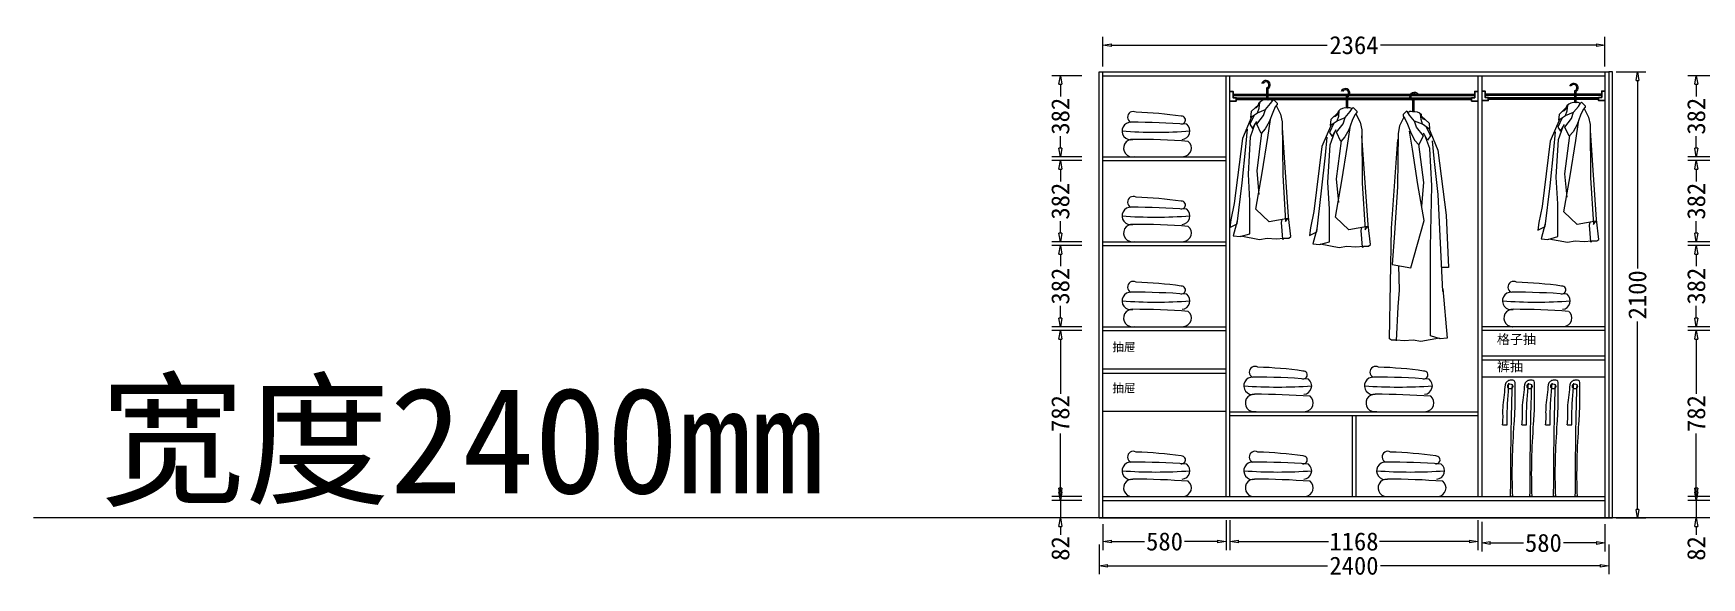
# Model space of a CAD drawing. Header units: millimetres. Extents: x 304407 to 361076, y -1262425 to -1203358.
# Drawn here: x 304407 to 312263, y -1235835 to -1233272 of the extents above; entities that cross this region are included whole.
import ezdxf

# ---------------------------------------------------------------- set-up
doc = ezdxf.new("R2010")
doc.units = ezdxf.units.MM
doc.header["$LTSCALE"] = 20
doc.layers.get('Defpoints').update_dxf_attribs({"color": 250})
for name, color, linetype in [('4', 1, 'Continuous'), ('6', 6, 'Continuous'), ('8', 8, 'Continuous'), ('LAYER10', 11, 'Continuous'), ('LAYER8', 11, 'Continuous'), ('图层3', 4, 'Continuous'), ('墙体', 40, 'Continuous')]:
    doc.layers.add(name, color=color, linetype=linetype)
doc.styles.get("Standard").update_dxf_attribs({"font": 'SimSun.ttf', "height": 85})
doc.styles.add('text', font='SimSun.ttf', dxfattribs={"height": 85})
doc.dimstyles.new('周文晶', dxfattribs={"dimtxt": 70, "dimasz": 40, "dimexe": 40, "dimexo": 30, "dimgap": 10, "dimtad": 0, "dimdec": 0, "dimtxsty": 'Standard', "dimblk": 'CLOSEDBLANK', "dimcen": 200, "dimclrd": 256, "dimclre": 256, "dimadec": 0, "dimazin": 0, "dimtfac": 1, "dimtdec": 0, "dimtmove": 0, "dimatfit": 3, "dimldrblk": 'CLOSEDBLANK', "dimfxl": 100, "dimfxlon": 1, "dimarcsym": 0})

# ---------------------------------------------------------------- blocks, each defined once
blk = doc.blocks.new('_ClosedBlank')
at = {"color": 0, "linetype": 'ByBlock', "lineweight": -2}
for p, q in [((-1, 0.17), (0, 0)), ((-1, 0.17), (-1, -0.17)), ((0, 0), (-1, -0.17))]:
    blk.add_line(p, q, dxfattribs=at)
blk = doc.blocks.new('*D1398')
at = {"lineweight": -2, "transparency": 16777216}
for p, q in [((309444, -1235583.3), (309444, -1235704.8)), ((310024, -1235564.8), (310024, -1235704.8)), ((309484, -1235664.8), (309640, -1235664.8)), ((309984, -1235664.8), (309828.1, -1235664.8))]:
    blk.add_line(p, q, dxfattribs=at)
at = {"layer": 'Defpoints', "color": 0, "transparency": 16777216}
for p in [(310024, -1235453.3), (309444, -1235553.3), (310024, -1235664.8)]:
    blk.add_point(p, dxfattribs=at)
at = {"lineweight": -2, "transparency": 16777216, "xscale": 40, "yscale": 40, "zscale": 40, "rotation": 180}
blk.add_blockref('_ClosedBlank', (309444, -1235664.8), dxfattribs=at)
at = {"lineweight": -2, "transparency": 16777216, "xscale": 40, "yscale": 40, "zscale": 40}
blk.add_blockref('_ClosedBlank', (310024, -1235664.8), dxfattribs=at)
at = {"color": 0, "transparency": 16777216, "insert": (309734, -1235664.8), "char_height": 85, "attachment_point": 5}
blk.add_mtext('580', dxfattribs=at)
blk = doc.blocks.new('*D1399')
at = {"lineweight": -2, "transparency": 16777216}
for p, q in [((310042, -1235564.8), (310042, -1235704.8)), ((311210, -1235564.8), (311210, -1235704.8)), ((310082, -1235664.8), (310505.5, -1235664.8)), ((311170, -1235664.8), (310746.5, -1235664.8))]:
    blk.add_line(p, q, dxfattribs=at)
at = {"layer": 'Defpoints', "color": 0, "transparency": 16777216}
for p in [(310042, -1233471.3), (311210, -1235453.3), (311210, -1235664.8)]:
    blk.add_point(p, dxfattribs=at)
at = {"lineweight": -2, "transparency": 16777216, "xscale": 40, "yscale": 40, "zscale": 40, "rotation": 180}
blk.add_blockref('_ClosedBlank', (310042, -1235664.8), dxfattribs=at)
at = {"lineweight": -2, "transparency": 16777216, "xscale": 40, "yscale": 40, "zscale": 40}
blk.add_blockref('_ClosedBlank', (311210, -1235664.8), dxfattribs=at)
at = {"color": 0, "transparency": 16777216, "insert": (310626, -1235664.8), "char_height": 85, "attachment_point": 5}
blk.add_mtext('1168', dxfattribs=at)
blk = doc.blocks.new('*D1400')
at = {"lineweight": -2, "transparency": 16777216}
for p, q in [((309444, -1233427.9), (309444, -1233287.9)), ((309484, -1233327.9), (310500.3, -1233327.9)), ((311768, -1233327.9), (310751.7, -1233327.9)), ((311808, -1233427.9), (311808, -1233287.9))]:
    blk.add_line(p, q, dxfattribs=at)
at = {"layer": 'Defpoints', "color": 0, "transparency": 16777216}
for p in [(311808, -1233327.9), (309444, -1233471.3), (311808, -1233471.3)]:
    blk.add_point(p, dxfattribs=at)
at = {"lineweight": -2, "transparency": 16777216, "xscale": 40, "yscale": 40, "zscale": 40, "rotation": 180}
blk.add_blockref('_ClosedBlank', (309444, -1233327.9), dxfattribs=at)
at = {"lineweight": -2, "transparency": 16777216, "xscale": 40, "yscale": 40, "zscale": 40}
blk.add_blockref('_ClosedBlank', (311808, -1233327.9), dxfattribs=at)
at = {"color": 0, "transparency": 16777216, "insert": (310626, -1233327.9), "char_height": 85, "attachment_point": 5}
blk.add_mtext('2364', dxfattribs=at)
blk = doc.blocks.new('*D1401')
at = {"lineweight": -2, "transparency": 16777216}
for p, q in [((309426, -1235678.9), (309426, -1235818.9)), ((311826, -1235678.9), (311826, -1235818.9)), ((309466, -1235778.9), (310501.3, -1235778.9)), ((311786, -1235778.9), (310750.8, -1235778.9))]:
    blk.add_line(p, q, dxfattribs=at)
at = {"layer": 'Defpoints', "color": 0, "transparency": 16777216}
for p in [(309426, -1235553.3), (311826, -1235553.3), (311826, -1235778.9)]:
    blk.add_point(p, dxfattribs=at)
at = {"lineweight": -2, "transparency": 16777216, "xscale": 40, "yscale": 40, "zscale": 40, "rotation": 180}
blk.add_blockref('_ClosedBlank', (309426, -1235778.9), dxfattribs=at)
at = {"lineweight": -2, "transparency": 16777216, "xscale": 40, "yscale": 40, "zscale": 40}
blk.add_blockref('_ClosedBlank', (311826, -1235778.9), dxfattribs=at)
at = {"color": 0, "transparency": 16777216, "insert": (310626, -1235778.9), "char_height": 85, "attachment_point": 5}
blk.add_mtext('2400', dxfattribs=at)
blk = doc.blocks.new('*D1402')
at = {"lineweight": -2, "transparency": 16777216}
for p, q in [((309243.8, -1235431.3), (309243.8, -1235391.3)), ((309343.8, -1235471.3), (309203.8, -1235471.3)), ((309243.8, -1235471.3), (309243.8, -1235553.3)), ((309343.8, -1235553.3), (309203.8, -1235553.3)), ((309243.8, -1235593.3), (309243.8, -1235633.3))]:
    blk.add_line(p, q, dxfattribs=at)
at = {"layer": 'Defpoints', "color": 0, "transparency": 16777216}
for p in [(309243.8, -1235471.3), (309444, -1235471.3), (309426, -1235553.3)]:
    blk.add_point(p, dxfattribs=at)
at = {"lineweight": -2, "transparency": 16777216, "xscale": 40, "yscale": 40, "zscale": 40}
for p, rotation in [((309243.8, -1235471.3), 270), ((309243.8, -1235553.3), 90)]:
    blk.add_blockref('_ClosedBlank', p, dxfattribs=dict(at, rotation=rotation))
at = {"color": 0, "transparency": 16777216, "insert": (309243.8, -1235697.4), "char_height": 85, "attachment_point": 5, "rotation": 90}
blk.add_mtext('82', dxfattribs=at)
blk = doc.blocks.new('*D1403')
at = {"lineweight": -2, "transparency": 16777216}
for p, q in [((309343.8, -1234671.3), (309203.8, -1234671.3)), ((309243.8, -1234711.3), (309243.8, -1234969.2)), ((309243.8, -1235413.3), (309243.8, -1235155.4)), ((309343.8, -1235453.3), (309203.8, -1235453.3))]:
    blk.add_line(p, q, dxfattribs=at)
at = {"layer": 'Defpoints', "color": 0, "transparency": 16777216}
for p in [(309243.8, -1234671.3), (309444, -1234671.3), (309444, -1235453.3)]:
    blk.add_point(p, dxfattribs=at)
at = {"lineweight": -2, "transparency": 16777216, "xscale": 40, "yscale": 40, "zscale": 40}
for p, rotation in [((309243.8, -1234671.3), 90), ((309243.8, -1235453.3), 270)]:
    blk.add_blockref('_ClosedBlank', p, dxfattribs=dict(at, rotation=rotation))
at = {"color": 0, "transparency": 16777216, "insert": (309243.8, -1235062.3), "char_height": 85, "attachment_point": 5, "rotation": 90}
blk.add_mtext('782', dxfattribs=at)
blk = doc.blocks.new('*D1404')
at = {"lineweight": -2, "transparency": 16777216}
for p, q in [((309343.8, -1234271.3), (309203.8, -1234271.3)), ((309243.8, -1234311.3), (309243.8, -1234368.9)), ((309243.8, -1234613.3), (309243.8, -1234555.6)), ((309343.8, -1234653.3), (309203.8, -1234653.3))]:
    blk.add_line(p, q, dxfattribs=at)
at = {"layer": 'Defpoints', "color": 0, "transparency": 16777216}
for p in [(309243.8, -1234271.3), (309444, -1234271.3), (309444, -1234653.3)]:
    blk.add_point(p, dxfattribs=at)
at = {"lineweight": -2, "transparency": 16777216, "xscale": 40, "yscale": 40, "zscale": 40}
for p, rotation in [((309243.8, -1234271.3), 90), ((309243.8, -1234653.3), 270)]:
    blk.add_blockref('_ClosedBlank', p, dxfattribs=dict(at, rotation=rotation))
at = {"color": 0, "transparency": 16777216, "insert": (309243.8, -1234462.3), "char_height": 85, "attachment_point": 5, "rotation": 90}
blk.add_mtext('382', dxfattribs=at)
blk = doc.blocks.new('*D1405')
at = {"lineweight": -2, "transparency": 16777216}
for p, q in [((309343.8, -1233871.3), (309203.8, -1233871.3)), ((309243.8, -1233911.3), (309243.8, -1233968.9)), ((309243.8, -1234213.3), (309243.8, -1234155.6)), ((309343.8, -1234253.3), (309203.8, -1234253.3))]:
    blk.add_line(p, q, dxfattribs=at)
at = {"layer": 'Defpoints', "color": 0, "transparency": 16777216}
for p in [(309243.8, -1233871.3), (309444, -1233871.3), (309444, -1234253.3)]:
    blk.add_point(p, dxfattribs=at)
at = {"lineweight": -2, "transparency": 16777216, "xscale": 40, "yscale": 40, "zscale": 40}
for p, rotation in [((309243.8, -1233871.3), 90), ((309243.8, -1234253.3), 270)]:
    blk.add_blockref('_ClosedBlank', p, dxfattribs=dict(at, rotation=rotation))
at = {"color": 0, "transparency": 16777216, "insert": (309243.8, -1234062.3), "char_height": 85, "attachment_point": 5, "rotation": 90}
blk.add_mtext('382', dxfattribs=at)
blk = doc.blocks.new('*D1406')
at = {"lineweight": -2, "transparency": 16777216}
for p, q in [((309343.8, -1233471.3), (309203.8, -1233471.3)), ((309243.8, -1233511.3), (309243.8, -1233568.9)), ((309243.8, -1233813.3), (309243.8, -1233755.6)), ((309343.8, -1233853.3), (309203.8, -1233853.3))]:
    blk.add_line(p, q, dxfattribs=at)
at = {"layer": 'Defpoints', "color": 0, "transparency": 16777216}
for p in [(309243.8, -1233471.3), (309444, -1233471.3), (309444, -1233853.3)]:
    blk.add_point(p, dxfattribs=at)
at = {"lineweight": -2, "transparency": 16777216, "xscale": 40, "yscale": 40, "zscale": 40}
for p, rotation in [((309243.8, -1233471.3), 90), ((309243.8, -1233853.3), 270)]:
    blk.add_blockref('_ClosedBlank', p, dxfattribs=dict(at, rotation=rotation))
at = {"color": 0, "transparency": 16777216, "insert": (309243.8, -1233662.3), "char_height": 85, "attachment_point": 5, "rotation": 90}
blk.add_mtext('382', dxfattribs=at)
blk = doc.blocks.new('*D1407')
at = {"lineweight": -2, "transparency": 16777216}
for p, q in [((311860.9, -1233453.3), (312000.9, -1233453.3)), ((311960.9, -1233493.3), (311960.9, -1234378.5)), ((311960.9, -1235513.3), (311960.9, -1234628)), ((311860.9, -1235553.3), (312000.9, -1235553.3))]:
    blk.add_line(p, q, dxfattribs=at)
at = {"layer": 'Defpoints', "color": 0, "transparency": 16777216}
for p in [(311826, -1233453.3), (311960.9, -1233453.3), (311826, -1235553.3)]:
    blk.add_point(p, dxfattribs=at)
at = {"lineweight": -2, "transparency": 16777216, "xscale": 40, "yscale": 40, "zscale": 40}
for p, rotation in [((311960.9, -1233453.3), 90), ((311960.9, -1235553.3), 270)]:
    blk.add_blockref('_ClosedBlank', p, dxfattribs=dict(at, rotation=rotation))
at = {"color": 0, "transparency": 16777216, "insert": (311960.9, -1234503.3), "char_height": 85, "attachment_point": 5, "rotation": 90}
blk.add_mtext('2100', dxfattribs=at)
blk = doc.blocks.new('*D1408')
at = {"lineweight": -2, "transparency": 16777216}
for p, q in [((311228, -1235571.5), (311228, -1235711.5)), ((311808, -1235583.3), (311808, -1235711.5)), ((311268, -1235671.5), (311424, -1235671.5)), ((311768, -1235671.5), (311612.1, -1235671.5))]:
    blk.add_line(p, q, dxfattribs=at)
at = {"layer": 'Defpoints', "color": 0, "transparency": 16777216}
for p in [(311228, -1235453.3), (311808, -1235553.3), (311808, -1235671.5)]:
    blk.add_point(p, dxfattribs=at)
at = {"lineweight": -2, "transparency": 16777216, "xscale": 40, "yscale": 40, "zscale": 40, "rotation": 180}
blk.add_blockref('_ClosedBlank', (311228, -1235671.5), dxfattribs=at)
at = {"lineweight": -2, "transparency": 16777216, "xscale": 40, "yscale": 40, "zscale": 40}
blk.add_blockref('_ClosedBlank', (311808, -1235671.5), dxfattribs=at)
at = {"color": 0, "transparency": 16777216, "insert": (311518, -1235671.5), "char_height": 85, "attachment_point": 5}
blk.add_mtext('580', dxfattribs=at)
blk = doc.blocks.new('*D1388')
at = {"lineweight": -2, "transparency": 16777216}
for p, q in [((312238, -1235431.3), (312238, -1235391.3)), ((312338, -1235471.3), (312198, -1235471.3)), ((312238, -1235471.3), (312238, -1235553.3)), ((312338, -1235553.3), (312198, -1235553.3)), ((312238, -1235593.3), (312238, -1235633.3))]:
    blk.add_line(p, q, dxfattribs=at)
at = {"layer": 'Defpoints', "color": 0, "transparency": 16777216}
for p in [(312238, -1235471.3), (312438.2, -1235471.3), (312420.2, -1235553.3)]:
    blk.add_point(p, dxfattribs=at)
at = {"lineweight": -2, "transparency": 16777216, "xscale": 40, "yscale": 40, "zscale": 40}
for p, rotation in [((312238, -1235471.3), 270), ((312238, -1235553.3), 90)]:
    blk.add_blockref('_ClosedBlank', p, dxfattribs=dict(at, rotation=rotation))
at = {"color": 0, "transparency": 16777216, "insert": (312238, -1235697.4), "char_height": 85, "attachment_point": 5, "rotation": 90}
blk.add_mtext('82', dxfattribs=at)
blk = doc.blocks.new('*D1389')
at = {"lineweight": -2, "transparency": 16777216}
for p, q in [((312338, -1234671.3), (312198, -1234671.3)), ((312238, -1234711.3), (312238, -1234969.2)), ((312238, -1235413.3), (312238, -1235155.4)), ((312338, -1235453.3), (312198, -1235453.3))]:
    blk.add_line(p, q, dxfattribs=at)
at = {"layer": 'Defpoints', "color": 0, "transparency": 16777216}
for p in [(312238, -1234671.3), (312438.2, -1234671.3), (312438.2, -1235453.3)]:
    blk.add_point(p, dxfattribs=at)
at = {"lineweight": -2, "transparency": 16777216, "xscale": 40, "yscale": 40, "zscale": 40}
for p, rotation in [((312238, -1234671.3), 90), ((312238, -1235453.3), 270)]:
    blk.add_blockref('_ClosedBlank', p, dxfattribs=dict(at, rotation=rotation))
at = {"color": 0, "transparency": 16777216, "insert": (312238, -1235062.3), "char_height": 85, "attachment_point": 5, "rotation": 90}
blk.add_mtext('782', dxfattribs=at)
blk = doc.blocks.new('*D1390')
at = {"lineweight": -2, "transparency": 16777216}
for p, q in [((312338, -1234271.3), (312198, -1234271.3)), ((312238, -1234311.3), (312238, -1234368.9)), ((312238, -1234613.3), (312238, -1234555.6)), ((312338, -1234653.3), (312198, -1234653.3))]:
    blk.add_line(p, q, dxfattribs=at)
at = {"layer": 'Defpoints', "color": 0, "transparency": 16777216}
for p in [(312238, -1234271.3), (312438.2, -1234271.3), (312438.2, -1234653.3)]:
    blk.add_point(p, dxfattribs=at)
at = {"lineweight": -2, "transparency": 16777216, "xscale": 40, "yscale": 40, "zscale": 40}
for p, rotation in [((312238, -1234271.3), 90), ((312238, -1234653.3), 270)]:
    blk.add_blockref('_ClosedBlank', p, dxfattribs=dict(at, rotation=rotation))
at = {"color": 0, "transparency": 16777216, "insert": (312238, -1234462.3), "char_height": 85, "attachment_point": 5, "rotation": 90}
blk.add_mtext('382', dxfattribs=at)
blk = doc.blocks.new('*D1391')
at = {"lineweight": -2, "transparency": 16777216}
for p, q in [((312338, -1233871.3), (312198, -1233871.3)), ((312238, -1233911.3), (312238, -1233968.9)), ((312238, -1234213.3), (312238, -1234155.6)), ((312338, -1234253.3), (312198, -1234253.3))]:
    blk.add_line(p, q, dxfattribs=at)
at = {"layer": 'Defpoints', "color": 0, "transparency": 16777216}
for p in [(312238, -1233871.3), (312438.2, -1233871.3), (312438.2, -1234253.3)]:
    blk.add_point(p, dxfattribs=at)
at = {"lineweight": -2, "transparency": 16777216, "xscale": 40, "yscale": 40, "zscale": 40}
for p, rotation in [((312238, -1233871.3), 90), ((312238, -1234253.3), 270)]:
    blk.add_blockref('_ClosedBlank', p, dxfattribs=dict(at, rotation=rotation))
at = {"color": 0, "transparency": 16777216, "insert": (312238, -1234062.3), "char_height": 85, "attachment_point": 5, "rotation": 90}
blk.add_mtext('382', dxfattribs=at)
blk = doc.blocks.new('*D1392')
at = {"lineweight": -2, "transparency": 16777216}
for p, q in [((312338, -1233471.3), (312198, -1233471.3)), ((312238, -1233511.3), (312238, -1233568.9)), ((312238, -1233813.3), (312238, -1233755.6)), ((312338, -1233853.3), (312198, -1233853.3))]:
    blk.add_line(p, q, dxfattribs=at)
at = {"layer": 'Defpoints', "color": 0, "transparency": 16777216}
for p in [(312238, -1233471.3), (312438.2, -1233471.3), (312438.2, -1233853.3)]:
    blk.add_point(p, dxfattribs=at)
at = {"lineweight": -2, "transparency": 16777216, "xscale": 40, "yscale": 40, "zscale": 40}
for p, rotation in [((312238, -1233471.3), 90), ((312238, -1233853.3), 270)]:
    blk.add_blockref('_ClosedBlank', p, dxfattribs=dict(at, rotation=rotation))
at = {"color": 0, "transparency": 16777216, "insert": (312238, -1233662.3), "char_height": 85, "attachment_point": 5, "rotation": 90}
blk.add_mtext('382', dxfattribs=at)
blk = doc.blocks.new('A$C1C5764E0')
at = {"layer": '8'}
for p, q in [((172.3, 708.4), (172.3, 657.4)), ((178.3, 708.4), (178.3, 657.4)), ((135.3, 635.3), (99.9, 601.9)), ((137.4, 618.5), (140.1, 644.9)), ((167.9, 611.6), (191.5, 639.3)), ((191.5, 639.3), (201.2, 654.6)), ((201.2, 654.6), (205.3, 658.7)), ((205.3, 658.7), (222, 642.1)), ((222, 635.2), (213.6, 624.1)), ((217.8, 629.6), (238.6, 589.4)), ((222, 642.1), (222, 635.2)), ((103, 580.9), (58.4, 475.1)), ((113.7, 585.2), (93.2, 541.7)), ((99.9, 601.9), (97.1, 574.2)), ((97.1, 574.2), (130.4, 596.4)), ((106.3, 522.1), (125.9, 554.7)), ((126.3, 542.3), (158.2, 582.5)), ((130.4, 596.4), (137.4, 618.5)), ((130.4, 596.4), (167.9, 611.6)), ((158.2, 582.5), (167.9, 611.6)), ((184.5, 553.4), (166.5, 520.1)), ((178.3, 479.5), (191.3, 564.6)), ((201.2, 597.8), (184.5, 553.4)), ((213.6, 624.1), (201.2, 597.8)), ((238.6, 589.4), (245.5, 553.4)), ((245.5, 553.4), (248.3, 302.5)), ((58.4, 475.1), (19.5, 168.8)), ((75, 435), (83.4, 518.8)), ((86.6, 306.3), (96.5, 482.8)), ((93.2, 541.7), (106.3, 522.1)), ((96.5, 482.8), (119.4, 544.9)), ((148.8, 502.4), (125.9, 322.6)), ((147.1, 499.3), (126.3, 542.3)), ((166.5, 520.1), (147.1, 499.3)), ((152.1, 312.8), (178.3, 479.5)), ((276.4, 106.8), (247, 525.3)), ((57, 265.8), (75, 435)), ((125.9, 322.6), (135.7, 211.4)), ((34.3, 73.1), (57, 265.8)), ((93.2, 180.9), (86.6, 306.3)), ((122.6, 142.8), (152.1, 312.8)), ((248.3, 302.5), (262.2, 83.5)), ((19.5, 168.8), (4.8, 92.7)), ((93.2, 26.2), (93.2, 180.9)), ((4.8, 92.7), (0, 56.7)), ((34.3, 86.2), (14.7, 16.3)), ((184.8, 82.8), (122.6, 142.8)), ((273.1, 99.1), (184.8, 82.8)), ((244.2, 93.8), (240.9, 79.6)), ((240.9, 79.6), (247.4, 1.1)), ((262.2, 83.5), (273.1, 99.1)), ((286.7, 13.1), (276.4, 106.8)), ((0, 56.7), (34.3, 73.1)), ((14.7, 16.3), (47.4, 13.1)), ((47.4, 13.1), (93.2, 26.2)), ((50.7, 16.3), (139, 0)), ((139, 0), (175, 6.5)), ((175, 6.5), (217.5, 3.3)), ((217.5, 3.3), (253.5, 6.5)), ((247.4, 1.1), (254, 3.3)), ((253.5, 6.5), (276.9, 6.5)), ((276.9, 6.5), (286.7, 13.1))]:
    blk.add_line(p, q, dxfattribs=at)
for centre, radius, start, end in [((168.9, 727.1), 20.9, 296.63379, 159.52854), ((168.9, 727.1), 14.9, 296.63379, 150.61748), ((175.9, 709.9), 3.91, 94.6712, 201.96259), ((110.9, 641.2), 25.1, 286.26362, 2.02477), ((168.9, 613.1), 43.9, 77.69929, 138.59655), ((186.2, 639.8), 18, 42.48003, 116.33917)]:
    blk.add_arc(centre, radius, start, end, dxfattribs=at)
blk = doc.blocks.new('A$C4F477F88')
at = {"layer": 'LAYER10'}
blk.add_blockref('A$C1C5764E0', (0, 0), dxfattribs=at)
blk = doc.blocks.new('A$C5E603B19')
at = {"layer": 'LAYER8'}
blk.add_blockref('A$C4F477F88', (0, 0), dxfattribs=at)
blk = doc.blocks.new('A$C1B0A679D')
at = {"layer": '图层3'}
blk.add_blockref('A$C5E603B19', (0, 0), dxfattribs=at)
blk = doc.blocks.new('A$C52EB379C')
at = {"layer": '8'}
for p, q in [((163.3, 1134.6), (163.3, 1083.5)), ((169.3, 1134.6), (169.3, 1083.5)), ((91, 1028.1), (88.2, 1000.3)), ((88.2, 1000.3), (121.5, 1022.5)), ((126.4, 1061.5), (91, 1028.1)), ((121.5, 1022.5), (128.4, 1044.7)), ((121.5, 1022.5), (159, 1037.8)), ((128.4, 1044.7), (131.2, 1071)), ((149.3, 1008.7), (159, 1037.8)), ((159, 1037.8), (182.5, 1065.5)), ((192.3, 1023.9), (175.6, 979.5)), ((182.5, 1065.5), (192.3, 1080.7)), ((192.3, 1080.7), (196.4, 1084.9)), ((204.7, 1050.2), (192.3, 1023.9)), ((196.4, 1084.9), (213.1, 1068.3)), ((213.1, 1061.3), (204.7, 1050.2)), ((208.9, 1055.8), (229.7, 1015.6)), ((213.1, 1068.3), (213.1, 1061.3)), ((94.1, 1007.1), (49.5, 901.3)), ((66.1, 861.1), (74.5, 944.9)), ((104.8, 1011.4), (84.3, 967.8)), ((84.3, 967.8), (97.4, 948.2)), ((87.6, 909), (110.5, 971.1)), ((97.4, 948.2), (117, 980.9)), ((117.4, 968.5), (149.3, 1008.7)), ((138.2, 925.5), (117.4, 968.5)), ((157.6, 946.3), (138.2, 925.5)), ((175.6, 979.5), (157.6, 946.3)), ((169.3, 905.7), (182.4, 990.7)), ((229.7, 1015.6), (236.6, 979.5)), ((236.6, 979.5), (239.4, 728.7)), ((267.5, 533), (238.1, 951.5)), ((49.5, 901.3), (10.6, 595)), ((77.7, 732.4), (87.6, 909)), ((139.9, 928.6), (117, 748.8)), ((143.2, 738.9), (169.3, 905.7)), ((48.1, 692), (66.1, 861.1)), ((84.3, 444.7), (77.7, 732.4)), ((113.7, 568.9), (143.2, 738.9)), ((117, 748.8), (126.8, 637.6)), ((239.4, 728.7), (253.3, 509.7)), ((25.4, 235.4), (48.1, 692)), ((10.6, 595), (0, 349)), ((175.9, 346.6), (113.7, 568.9)), ((253.3, 509.7), (264.2, 362.9)), ((277.8, 13.1), (267.5, 533)), ((84.3, 26.2), (84.3, 444.7)), ((0, 349), (31, 349)), ((264.2, 362.9), (175.9, 346.6)), ((235.3, 357.6), (232, 242)), ((25.4, 248.5), (5.8, 16.3)), ((232, 242), (238.5, 163.5)), ((238.5, 163.5), (245.1, 3.3)), ((5.8, 16.3), (38.5, 13.1)), ((38.5, 13.1), (84.3, 26.2)), ((41.7, 16.3), (130.1, 0)), ((130.1, 0), (166.1, 6.5)), ((166.1, 6.5), (208.6, 3.3)), ((208.6, 3.3), (244.6, 6.5)), ((244.6, 6.5), (268, 6.5)), ((268, 6.5), (277.8, 13.1))]:
    blk.add_line(p, q, dxfattribs=at)
for centre, radius, start, end in [((160, 1153.2), 20.9, 296.63379, 159.52854), ((160, 1153.2), 14.9, 296.63379, 150.61748), ((167, 1136), 3.91, 94.6712, 201.96259), ((102, 1067.4), 25.1, 286.26362, 2.02477), ((160, 1039.2), 43.9, 77.69929, 138.59655), ((177.3, 1066), 18, 42.48003, 116.33917)]:
    blk.add_arc(centre, radius, start, end, dxfattribs=at)
blk = doc.blocks.new('A$C05785CA5')
at = {"layer": 'LAYER10'}
blk.add_blockref('A$C52EB379C', (0, 0), dxfattribs=at)
blk = doc.blocks.new('A$C100967EE')
at = {"layer": 'LAYER10'}
blk.add_blockref('A$C05785CA5', (0, 0), dxfattribs=at)
blk = doc.blocks.new('A$C65D30603')
at = {"layer": 'LAYER8'}
blk.add_blockref('A$C100967EE', (0, 0), dxfattribs=at)
blk = doc.blocks.new('A$C50CE712E')
at = {"layer": '图层3'}
blk.add_blockref('A$C65D30603', (0, 0), dxfattribs=at)
blk = doc.blocks.new('A$C11F00F61')
at = {"color": 8}
blk.add_line((48.2, 0), (290.3, 1.2), dxfattribs=at)
at = {"layer": '墙体', "color": 8}
for centre, radius, start, end in [((41, 121.6), 41, 86.08337, 284.09881), ((52.6, 186.6), 26.7, 59.80213, 244.0801), ((53.8, -3125.6), 3288.1, 85.62439, 90.17553), ((9.8, -1698.7), 1909.1, 81.89814, 88.31115), ((280.3, 173), 18.4, 260.15505, 94.41573), ((159.2, 2329.1), 2213.2, 265.87556, 274.15905), ((48.2, 41), 41, 86.08337, 284.09881), ((61, -3206.2), 3288.1, 85.62439, 90.17553), ((279.7, 121.7), 40, 274.94064, 51.31651), ((286.9, 41.1), 40, 274.94064, 51.31651)]:
    blk.add_arc(centre, radius, start, end, dxfattribs=at)
blk = doc.blocks.new('A$C3B9601DC')
at = {"layer": '4', "color": 8}
blk.add_line((62, 1.5), (47.4, 0), dxfattribs=at)
for points, knots in [([(62, 1.5), (55.4, 144.3), (62.8, 324.3), (78.7, 548.8), (75.2, 622.1), (75.7, 684.6), (46.8, 686.9), (17.9, 676.1), (12.7, 599.8), (-1.5, 524.3), (4.4, 450.4), (0, 421.8)], [0, 0, 0, 0, 428.516837, 544.203019, 664.137455, 677.621305, 701.749401, 722.125787, 770.743064, 895.133582, 980.731534, 980.731534, 980.731534, 980.731534]), ([(37.8, 667.5), (32.8, 603.2), (26.4, 521.3), (26.8, 439.3), (26.9, 421.8)], [0, 0, 0, 0, 193.394932, 246.046188, 246.046188, 246.046188, 246.046188])]:
    blk.add_open_spline(points, degree=3, knots=knots, dxfattribs=at)
blk.add_spline([(57.6, 658.7), (53.2, 497.8), (47.4, 0)], degree=3, dxfattribs=at)
blk.add_open_spline([(1.4, 421.8), (10.7, 421.8), (19.9, 421.8), (29.2, 421.8)], degree=3, dxfattribs=at)
at = {"layer": '6', "color": 8}
blk.add_circle((47.2, 648.9), 15, dxfattribs=at)
blk = doc.blocks.new('edr334343')
at = {"layer": '6', "color": 8, "xscale": 0.7999999999301508, "yscale": 0.7999999999301508, "zscale": 0.7999999999301508}
for p in [(311012.9, -1202094.7), (311104.2, -1202094.7), (311215.5, -1202094.7), (311317.6, -1202094.7)]:
    blk.add_blockref('A$C3B9601DC', p, dxfattribs=at)

msp = doc.modelspace()

# ---------------------------------------------------------------- linework, layer by layer
for p, q in [((309426, -1235553.3), (309426, -1233453.3)), ((309426, -1233453.3), (311826, -1233453.3)), ((309444, -1235553.3), (309444, -1233453.3)), ((309444, -1233471.3), (311808, -1233471.3)), ((310024, -1235453.3), (310024, -1233471.3)), ((310042, -1235453.3), (310042, -1233471.3)), ((311210, -1233471.3), (311210, -1235453.3)), ((311228, -1233471.3), (311228, -1235453.3)), ((311808, -1233453.3), (311808, -1235553.3)), ((311826, -1233453.3), (311826, -1235553.3)), ((311844, -1233453.3), (311826, -1233453.3)), ((311844, -1235553.3), (311844, -1233453.3)), ((309444, -1233853.3), (310024, -1233853.3)), ((309444, -1233871.3), (310024, -1233871.3)), ((309444, -1234253.3), (310024, -1234253.3)), ((309444, -1234271.3), (310024, -1234271.3)), ((309444, -1234653.3), (310024, -1234653.3)), ((309444, -1234671.3), (310024, -1234671.3)), ((311808, -1234653.3), (311228, -1234653.3)), ((311808, -1234671.3), (311228, -1234671.3)), ((311808, -1234791.3), (311228, -1234791.3)), ((311808, -1234811.3), (311228, -1234811.3)), ((309444, -1234851.3), (310024, -1234851.3)), ((309444, -1234871.3), (310024, -1234871.3)), ((311808, -1234891.3), (311228, -1234891.3)), ((309444, -1235051.3), (310024, -1235051.3)), ((310042, -1235053.3), (311210, -1235053.3)), ((310042, -1235071.3), (311210, -1235071.3)), ((310617, -1235071.3), (310617, -1235453.3)), ((310635, -1235071.3), (310635, -1235453.3)), ((309444, -1235453.3), (311808, -1235453.3)), ((309444, -1235471.3), (311808, -1235471.3)), ((309426, -1235553.3), (311826, -1235553.3)), ((311826, -1235553.3), (311844, -1235553.3))]:
    msp.add_line(p, q)
at = {"color": 8}
msp.add_line((361075.9, -1235553.3), (304407.4, -1235553.3), dxfattribs=at)
msp.add_line((361075.9, -1235553.3), (304407.4, -1235553.3), dxfattribs=at)
at = {"lineweight": 30}
for points in [[(310042, -1233545.6), (310057, -1233545.6), (310057, -1233575.6), (310072, -1233575.6), (310072, -1233590.6), (310042, -1233590.6)], [(311195, -1233560.6), (310057, -1233560.6)], [(311195, -1233565.2), (310057, -1233565.2)], [(311180, -1233577.6), (310072, -1233577.6)], [(311180, -1233583.1), (310072, -1233583.1)], [(311210, -1233545.6), (311195, -1233545.6), (311195, -1233575.6), (311180, -1233575.6), (311180, -1233590.6), (311210, -1233590.6)], [(311228, -1233543.9), (311243, -1233543.9), (311243, -1233573.9), (311258, -1233573.9), (311258, -1233588.9), (311228, -1233588.9)], [(311793, -1233558.9), (311243, -1233558.9)], [(311793, -1233563.5), (311243, -1233563.5)], [(311778, -1233576), (311258, -1233576)], [(311778, -1233581.4), (311258, -1233581.4)], [(311808, -1233543.9), (311793, -1233543.9), (311793, -1233573.9), (311778, -1233573.9), (311778, -1233588.9), (311808, -1233588.9)]]:
    msp.add_lwpolyline(points, dxfattribs=at)

# ---------------------------------------------------------------- block references
for name, p in [('A$C1B0A679D', (310042, -1234242.1)), ('A$C1B0A679D', (311492.2, -1234255.3)), ('A$C1B0A679D', (310416.8, -1234279.9)), ('A$C11F00F61', (309533.8, -1233853.3)), ('A$C11F00F61', (309533.8, -1234253.3)), ('A$C11F00F61', (309533.8, -1234653.3)), ('A$C11F00F61', (311325.1, -1234653.3)), ('A$C11F00F61', (310107.1, -1235053.3)), ('A$C11F00F61', (310675.3, -1235053.3)), ('edr334343', (311.2, -33358.6)), ('A$C11F00F61', (309533.8, -1235453.3)), ('A$C11F00F61', (310107.1, -1235453.3)), ('A$C11F00F61', (310732.5, -1235453.3))]:
    msp.add_blockref(name, p)
at = {"xscale": -1}
msp.add_blockref('A$C50CE712E', (311070.4, -1234722.8), dxfattribs=at)

# ---------------------------------------------------------------- texts
at = {"attachment_point": 1, "style": 'text'}
for s, insert, char_height, width in [('格子抽', (311298.9, -1234690), 45, 293.784), ('抽屉', (309488.3, -1234728.9), 40, 305.609), ('裤抽', (311298.9, -1234818.4), 45, 293.784), ('宽度2400mm', (304721.5, -1234937.7), 500, 3820.156), ('抽屉', (309488.3, -1234922.3), 40, 305.609)]:
    msp.add_mtext(s, dxfattribs=dict(at, insert=insert, char_height=char_height, width=width))

# ---------------------------------------------------------------- dimensions: what is measured, and where the dimension line sits
for base, p1, p2, picture, middle in [((311808, -1233327.9), (309444, -1233471.3), (311808, -1233471.3), '*D1400', (310626, -1233327.9)), ((311210, -1235664.8), (310042, -1233471.3), (311210, -1235453.3), '*D1399', (310626, -1235664.8)), ((310024, -1235664.8), (309444, -1235553.3), (310024, -1235453.3), '*D1398', (309734, -1235664.8)), ((311808, -1235671.5), (311228, -1235453.3), (311808, -1235553.3), '*D1408', (311518, -1235671.5)), ((311826, -1235778.9), (309426, -1235553.3), (311826, -1235553.3), '*D1401', (310626, -1235778.9))]:
    dim = msp.add_linear_dim(base=base, p1=p1, p2=p2, dimstyle='周文晶')
    dim.commit()
    dim.dimension.update_dxf_attribs({"geometry": picture, "text_midpoint": middle})
for base, p1, p2, angle, picture, middle in [((309243.8, -1233471.3), (309444, -1233853.3), (309444, -1233471.3), 270, '*D1406', (309243.8, -1233662.3)), ((311960.9, -1233453.3), (311826, -1235553.3), (311826, -1233453.3), 90, '*D1407', (311960.9, -1234503.3)), ((312238, -1233471.3), (312438.2, -1233853.3), (312438.2, -1233471.3), 270, '*D1392', (312238, -1233662.3)), ((309243.8, -1233871.3), (309444, -1234253.3), (309444, -1233871.3), 270, '*D1405', (309243.8, -1234062.3)), ((312238, -1233871.3), (312438.2, -1234253.3), (312438.2, -1233871.3), 270, '*D1391', (312238, -1234062.3)), ((309243.8, -1234271.3), (309444, -1234653.3), (309444, -1234271.3), 270, '*D1404', (309243.8, -1234462.3)), ((312238, -1234271.3), (312438.2, -1234653.3), (312438.2, -1234271.3), 270, '*D1390', (312238, -1234462.3)), ((309243.8, -1234671.3), (309444, -1235453.3), (309444, -1234671.3), 270, '*D1403', (309243.8, -1235062.3)), ((312238, -1234671.3), (312438.2, -1235453.3), (312438.2, -1234671.3), 270, '*D1389', (312238, -1235062.3))]:
    dim = msp.add_linear_dim(base=base, p1=p1, p2=p2, angle=angle, dimstyle='周文晶')
    dim.commit()
    dim.dimension.update_dxf_attribs({"geometry": picture, "text_midpoint": middle})
for base, p1, p2, picture, middle in [((309243.8, -1235471.3), (309426, -1235553.3), (309444, -1235471.3), '*D1402', (309243.8, -1235697.4)), ((312238, -1235471.3), (312420.2, -1235553.3), (312438.2, -1235471.3), '*D1388', (312238, -1235697.4))]:
    dim = msp.add_linear_dim(base=base, p1=p1, p2=p2, angle=270, dimstyle='周文晶')
    dim.commit()
    dim.dimension.update_dxf_attribs({"geometry": picture, "text_midpoint": middle, "dimtype": 128})

doc.saveas('drawing.dxf')
